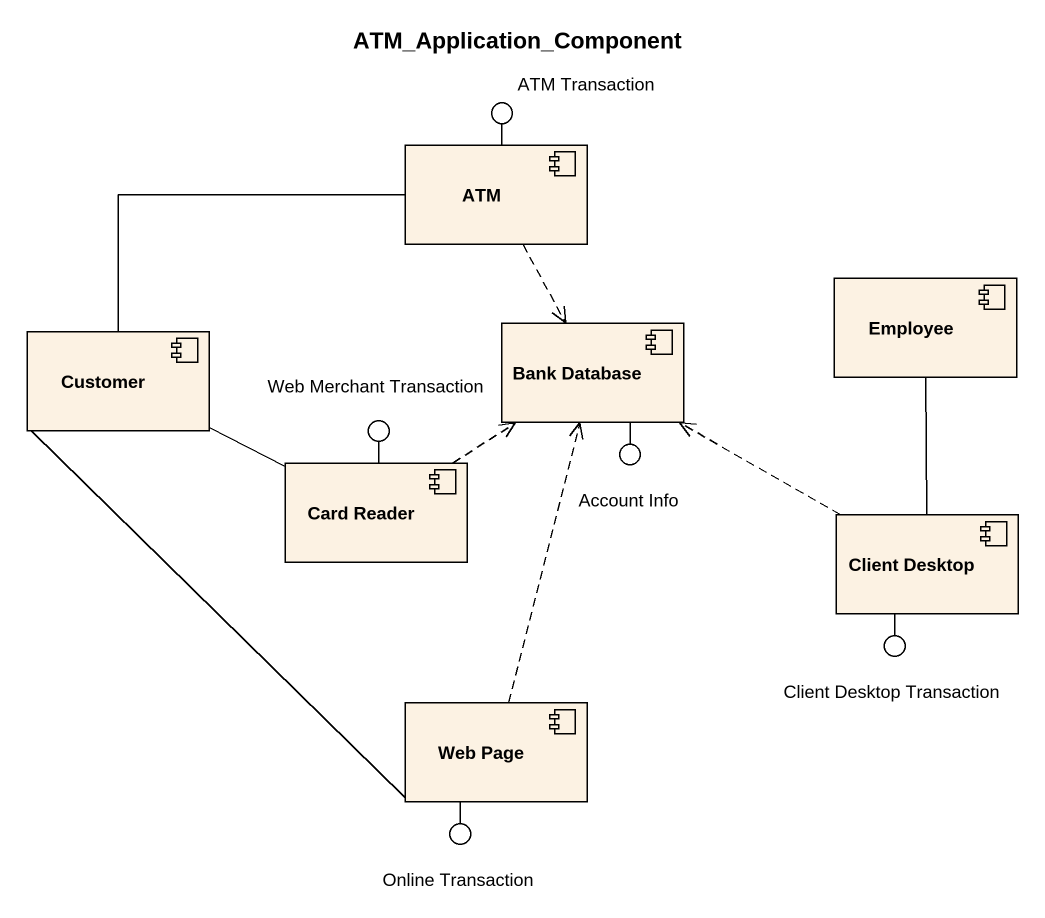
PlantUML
@startuml
title ATM_Application_Component
() "ATM Transaction" as ATM_Transaction
component ATM
component Employee
component Customer
component "Bank Database" as Bank_Database
() "Web Merchant Transaction" as Web_Merchant_Transaction
() "Account Info" as Account_Info
component "Card Reader" as Card_Reader
component "Client Desktop" as Client_Desktop
() "Client Desktop Transaction" as Client_Desktop_Transaction
component "Web Page" as Web_Page
() "Online Transaction" as Online_Transaction
ATM -up- ATM_Transaction
Card_Reader -up- Web_Merchant_Transaction
Bank_Database -- Account_Info
Client_Desktop -- Client_Desktop_Transaction
Web_Page -- Online_Transaction
ATM -left- Customer
ATM ..> Bank_Database
Employee -- Client_Desktop
Customer -right- Card_Reader
Customer -- Web_Page
Card_Reader .up.> Bank_Database
Client_Desktop .left.> Bank_Database
Web_Page .up.> Bank_Database
@enduml
